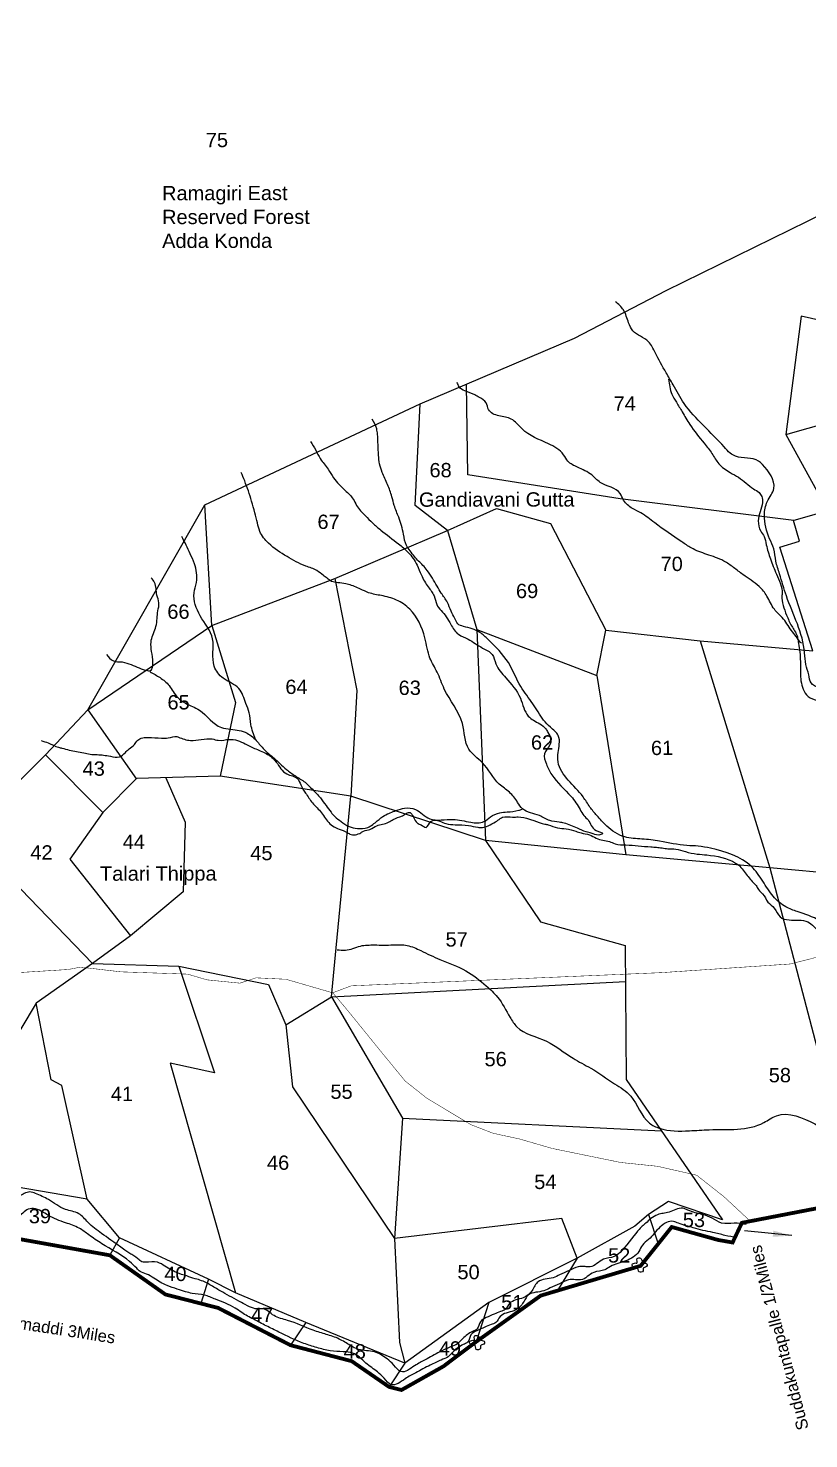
# Model space of a CAD drawing. Header units: feet. Extents: x 772208 to 787172, y 1585645 to 1593649.
# Drawn here: x 776622 to 778263, y 1588284 to 1591250 of the extents above; entities that cross this region are included whole.
import ezdxf
from ezdxf.enums import TextEntityAlignment as Align

# ---------------------------------------------------------------- set-up
doc = ezdxf.new("R2010")
doc.units = ezdxf.units.FT
doc.header["$LTSCALE"] = 15
doc.header["$MEASUREMENT"] = 0
doc.linetypes.add('HIDDEN2', pattern=[0.1875, 0.125, -0.0625])
for name, color, linetype in [('PLOT', 7, 'Continuous'), ('PLOT NO', 7, 'Continuous'), ('ROADS', 6, 'Continuous'), ('TANKS-STREAM', 4, 'Continuous'), ('text2', 7, 'Continuous'), ('VILLAGE STONES', 240, 'Continuous')]:
    doc.layers.add(name, color=color, linetype=linetype)
doc.layers.add('VILLAGE BOUNDRY', color=5, linetype='HIDDEN2', lineweight=100)
doc.styles.add('CANAL', font='Cambria.ttf')
doc.styles.get("Standard").update_dxf_attribs({"font": 'arial.ttf'})
doc.dimstyles.new('CRDS', dxfattribs={"dimtxt": 20, "dimasz": 40, "dimexe": 0.18, "dimexo": 0.0625, "dimgap": 0.09, "dimtad": 0, "dimtih": 1, "dimtoh": 1, "dimdec": 0, "dimzin": 2, "dimdsep": 46, "dimtxsty": 'CANAL', "dimcen": 0.09, "dimclrt": 256, "dimadec": 0, "dimazin": 0, "dimtfac": 1, "dimtdec": 0, "dimtofl": 0, "dimtmove": 0, "dimatfit": 3, "dimfxl": 1, "dimtfill": 2, "dimtfillclr": 5, "dimtolj": 1, "dimtzin": 0, "dimarcsym": 0})

msp = doc.modelspace()

# ---------------------------------------------------------------- linework, layer by layer
at = {"layer": 'PLOT'}
for points in [[(775866.3, 1591109.3), (775873, 1590694.6), (775840.3, 1590374.3), (775891.8, 1589823.9), (775923.5, 1589689.7), (776039.8, 1589642.8), (776185.8, 1589444.2), (776288.3, 1589381.3), (776492.7, 1589556.6), (776658, 1589722.5), (776747.2, 1589816.6), (776993, 1590248.1), (777445.9, 1590459.9), (777770.7, 1590598), (777963.1, 1590698.3), (778260.5, 1590844), (778344.4, 1590887.3), (778453.3, 1591330.6), (778528.9, 1591638.5)], [(778344.4, 1590887.3), (778665, 1590742.8), (778980.6, 1590603.4), (779054.5, 1590149.8), (779002.1, 1590070.4), (778994.9, 1590037.1), (778984.5, 1589900), (778994.3, 1589690.3), (778997.6, 1589648.3), (779046.3, 1589582.5), (778645.3, 1589433.7), (778485.7, 1589456.5), (778181.2, 1589484.7), (777878.9, 1589511.8), (777583.3, 1589542), (777300, 1589635), (777025.2, 1589677.1), (776849.5, 1589672.4), (776778.9, 1589601.1)], [(778344.4, 1590887.3), (778334.2, 1590624.7), (778247.4, 1590644.3), (778214.7, 1590395.5), (778303.4, 1590235.5), (778231.8, 1590214.8), (777866.6, 1590260.2), (777546.1, 1590310.6), (777543.3, 1590501.2)], [(777007.8, 1589994.4), (777266.6, 1590093.1), (777503.4, 1590193.8), (777435.6, 1590246.3), (777445.9, 1590459.9)], [(778214.7, 1590395.5), (778407.6, 1590450.2), (778514.4, 1590411.8)], [(776747.2, 1589816.6), (777007.8, 1589994.4), (776993, 1590248.1)], [(777503.4, 1590193.8), (777606.3, 1590240.2), (777720, 1590208.4), (777836.6, 1589984.3), (778034.8, 1589961.8), (778271.6, 1589941), (778202.1, 1590158.6), (778243.9, 1590171.3), (778231.4, 1590214.7)], [(777503.4, 1590193.8), (777564.9, 1589985.4), (777583.3, 1589542)], [(777266.6, 1590093.1), (777313, 1589857.8), (777300, 1589635)], [(777007.8, 1589994.4), (777057.6, 1589831.9), (777025.2, 1589677.1)], [(777564.9, 1589985.4), (777817.4, 1589889.2), (777836.6, 1589984.3)], [(778034.8, 1589961.8), (778181.2, 1589484.7)], [(777817.4, 1589889.2), (777878.9, 1589511.8)], [(776747.3, 1589816.9), (776849.5, 1589671)], [(776658, 1589722.5), (776778.9, 1589601.1), (776709.2, 1589502.5), (776836.7, 1589341.8), (776756.7, 1589283.5)], [(776911.2, 1589674.1), (776951.9, 1589580.7), (776947.4, 1589434.1), (776836.7, 1589341.8)], [(776938.6, 1589277.6), (777126.8, 1589239.5), (777163.8, 1589154.7), (777259.9, 1589213.6), (777269.2, 1589316.4), (777300, 1589635)], [(776492.7, 1589556.6), (776756.7, 1589283.5), (776638.2, 1589200.1), (776482.6, 1588940.4)], [(777583.3, 1589542), (777699.1, 1589370.9), (777877, 1589321), (777879.3, 1589039.6), (778081.9, 1588744.7), (777968.1, 1588782.9), (777926.2, 1588755.8), (777946.6, 1588694)], [(778181.2, 1589484.7), (778288.1, 1589078.1), (778481.2, 1589007.3)], [(776756.7, 1589283.5), (776938.6, 1589277.6), (777013.7, 1589053.5), (776920.4, 1589073.7), (777057.7, 1588591.2), (777000.9, 1588620), (776813.9, 1588706.8), (776745.8, 1588787.7), (776520.3, 1588826.2)], [(777259.9, 1589213.6), (777877.6, 1589245.3)], [(776745.8, 1588787.7), (776692.2, 1589026.9), (776670.1, 1589039), (776638.2, 1589200.1)], [(777259.9, 1589213.6), (777409.1, 1588958), (777392.4, 1588705.3)], [(777163.8, 1589154.7), (777177.5, 1589024.4), (777392.4, 1588705.3), (777402.3, 1588486.6), (777413.7, 1588443), (777380.6, 1588393.2)], [(777409.1, 1588958), (777953.3, 1588931.9)], [(777926.2, 1588755.8), (777897.6, 1588731.3), (777775.9, 1588663.9), (777744.2, 1588747.1), (777392.4, 1588705.3)], [(776813.9, 1588706.8), (776793.5, 1588669.9)], [(777775.9, 1588663.9), (777590.7, 1588570.5), (777413.7, 1588443)], [(777775.9, 1588663.9), (777735.2, 1588595.7)], [(777000.9, 1588620), (776984.6, 1588568.6)], [(777205.6, 1588528.4), (777057.7, 1588591.2)], [(777590.7, 1588570.5), (777563.8, 1588488.1)], [(777413.7, 1588443), (777205.6, 1588528.4), (777173.2, 1588480.9)]]:
    msp.add_lwpolyline(points, dxfattribs=at)
at = {"layer": 'ROADS', "linetype": 'HIDDEN2', "ltscale": 10, "const_width": 1}
for points in [[(776606.2, 1589264.6), (776705.8, 1589270.8), (776732, 1589275.8), (776816.5, 1589265.9), (776957.1, 1589261.1), (776997.4, 1589249.1), (777066.8, 1589242.1), (777101, 1589253.3), (777163.8, 1589250.3), (777262, 1589221.8), (777301.2, 1589236.5), (777953, 1589264.2), (778224.2, 1589282.4), (778296.3, 1589300.7)], [(778140.5, 1588741.4), (778085.3, 1588792.7), (778027.6, 1588838.3), (777944.7, 1588857.1), (777868, 1588865), (777723.5, 1588894.6), (777655.7, 1588914.3), (777599.4, 1588926.5), (777552.4, 1588944.7), (777460.1, 1589000.2), (777414.6, 1589036.2), (777361.6, 1589100.8), (777294.2, 1589183.9), (777261.5, 1589222.8)]]:
    msp.add_lwpolyline(points, dxfattribs=at)
at = {"layer": 'TANKS-STREAM'}
for points in [[(778589.1, 1589030.8), (778582.4, 1589040.7), (778569.1, 1589050.5), (778555.4, 1589058.4), (778529.5, 1589083.2), (778519.3, 1589098.1), (778510, 1589140.7), (778494.7, 1589170.3), (778493.7, 1589209.9), (778485.4, 1589242.4), (778483.4, 1589275.1), (778483.7, 1589303.1), (778484.7, 1589345.4), (778488.7, 1589365.7), (778493.8, 1589386.1), (778477.4, 1589446.6), (778467.2, 1589476.6), (778459.5, 1589495.9), (778452.3, 1589519.8), (778435.9, 1589560.3), (778418.6, 1589586.7), (778404.3, 1589631.5), (778391.5, 1589663), (778383.3, 1589682.9), (778371.6, 1589706.7), (778364.8, 1589764.1), (778339.8, 1589801.7), (778310.2, 1589839.3), (778295.9, 1589854.1), (778283.7, 1589862.7), (778268.4, 1589873.4), (778263.3, 1589890.6), (778257.1, 1589912), (778254.6, 1589936.9), (778216.2, 1590056.3), (778201.8, 1590102.6), (778194.2, 1590129.5), (778189.5, 1590155.5), (778180.8, 1590176.3), (778170, 1590226.5), (778176.1, 1590254.5), (778189.8, 1590282.5), (778165.8, 1590332.8), (778157.6, 1590339.9), (778134.2, 1590346), (778109.3, 1590350), (778098, 1590356.6), (778085.3, 1590369.8), (778001.1, 1590461.2), (777978, 1590500.2), (777963.3, 1590525.7), (777940.2, 1590567.9), (777926.1, 1590590.9), (777893.4, 1590613.9), (777884.4, 1590630.5), (777873.4, 1590657.7), (777856.7, 1590675)], [(777968.4, 1590512.2), (777975.3, 1590480.5), (777985, 1590463.4), (777996.9, 1590443.5), (778013.3, 1590416.7), (778043.3, 1590377.3), (778059.7, 1590355.6), (778073.9, 1590334.4), (778097.9, 1590315.9), (778115.6, 1590305.7), (778147.1, 1590281.4), (778158.6, 1590273.5), (778164.4, 1590265.5), (778165.7, 1590252.7), (778157.1, 1590214.2), (778162.4, 1590192.3), (778169.4, 1590181), (778174, 1590163.9), (778182.7, 1590134.1), (778195.4, 1590102.2), (778207.2, 1590061.2), (778206.8, 1590057.2), (778216.6, 1590016), (778227.4, 1589992.8), (778238.6, 1589972.6), (778240.7, 1589963.2), (778241.7, 1589956.6), (778244.5, 1589938.2), (778245.6, 1589918.7), (778245.6, 1589894.9), (778251.3, 1589860.5), (778261.7, 1589844.9), (778282.3, 1589835.9), (778310.1, 1589816.1), (778317.5, 1589804.6), (778354.2, 1589728.3), (778369.5, 1589697.4), (778379.7, 1589666.8), (778383.9, 1589655), (778398.6, 1589611), (778410.8, 1589592.6), (778422.3, 1589566.5), (778425.5, 1589552.3), (778430, 1589536.6), (778434.2, 1589523.8), (778440.2, 1589491.4), (778458.4, 1589455), (778469.9, 1589429.9), (778486, 1589383), (778488.1, 1589369.5), (778481.8, 1589355.9), (778478, 1589333.3), (778476, 1589307.9), (778473.9, 1589271.2), (778475.1, 1589220.6), (778482.9, 1589181.1), (778484.1, 1589148.3), (778477.9, 1589150.5), (778467.9, 1589176.1), (778444.5, 1589193.3), (778411, 1589226), (778374.2, 1589278.8), (778337.2, 1589318.1), (778285.9, 1589373.1), (778239.1, 1589392.5), (778215.2, 1589402.5), (778188.4, 1589424.7), (778166.6, 1589456.4), (778142.6, 1589487.5), (778056.8, 1589525.7), (778030.7, 1589530.2), (778007, 1589531.4), (777949.7, 1589540.8), (777912.4, 1589545.2), (777876.2, 1589549.6), (777838.3, 1589572.3), (777817.6, 1589594.6), (777803.1, 1589612.4), (777788.6, 1589634), (777736, 1589707.2), (777736, 1589727.2), (777738.7, 1589744.5), (777736.5, 1589762.8), (777719.8, 1589780.1), (777694.1, 1589812.3), (777682.9, 1589829.5), (777657.8, 1589865.6), (777631.5, 1589916.1), (777589.1, 1589964.5), (777571.8, 1589979.5), (777537.3, 1589992.2), (777525, 1589997.8), (777518.9, 1590008.9), (777511, 1590024.4), (777503.2, 1590042.8), (777490.4, 1590062.2), (777481.5, 1590076.7), (777460.8, 1590110), (777451.9, 1590120.6), (777434, 1590138.9), (777425.1, 1590151.1), (777417.3, 1590162.3), (777411.1, 1590186), (777401, 1590221.6), (777391.5, 1590246.6), (777386.5, 1590265), (777377.6, 1590290.5), (777366.4, 1590316.1), (777360.8, 1590333.9), (777358.5, 1590352.3), (777356.3, 1590396.2), (777354.6, 1590407.9), (777345.1, 1590427.9)], [(778248.1, 1589957.2), (778246.2, 1589958.7), (778236.5, 1589971.2), (778226.8, 1589983.8), (778207.4, 1590010.9), (778190.9, 1590028.3), (778175.4, 1590055.8), (778158.9, 1590076.1), (778124.9, 1590101.2), (778105, 1590116.2), (778084.7, 1590129.7), (778048.8, 1590143.7), (778015.9, 1590157.2), (777996, 1590170.2), (777939.2, 1590210.1), (777910.1, 1590230.9), (777892.7, 1590240.1), (777873.8, 1590257.4), (777866.5, 1590271.9), (777824.8, 1590295.1), (777806.8, 1590310.6), (777776.8, 1590327), (777756.9, 1590339.5), (777747.7, 1590353.1), (777715.7, 1590376.2), (777660.3, 1590407.4), (777637.5, 1590428.2), (777611.8, 1590434.9), (777590, 1590448), (777585.1, 1590462), (777570.6, 1590473.6), (777560.9, 1590478.9), (777540, 1590487.6), (777527.9, 1590496.2), (777524, 1590505.4)], [(777215.3, 1590381.1), (777226.5, 1590362.7), (777236, 1590345), (777252.7, 1590322.7), (777263.9, 1590304.9), (777288.4, 1590278.3), (777305.1, 1590259.9), (777312.4, 1590246.6), (777330.8, 1590224.9), (777345.9, 1590209.9), (777363.1, 1590194.9), (777400.6, 1590165.7), (777420.7, 1590147.9), (777439.6, 1590121.2), (777448.6, 1590100.1), (777463.1, 1590075.1), (777475.4, 1590056.2), (777481, 1590038.4), (777489.9, 1590025.6), (777501, 1590012.3), (777510.5, 1589996.2), (777526.7, 1589975.6), (777546.8, 1589965.6), (777561.8, 1589956.2), (777577.4, 1589946.8), (777597.5, 1589933.4), (777605.4, 1589913.6), (777626.1, 1589884.1), (777656.7, 1589841.3), (777673.5, 1589803.5), (777697.5, 1589787.4), (777710.3, 1589776.9), (777714.8, 1589769.1), (777720.9, 1589755.8), (777718.7, 1589743), (777707.6, 1589724.6), (777711.5, 1589702.9), (777722.7, 1589680.3), (777763.4, 1589634.7), (777782.4, 1589607), (777790.2, 1589594.7), (777799.1, 1589585.3), (777816.4, 1589563.1), (777829.2, 1589556.4), (777821.5, 1589553.6), (777805.9, 1589557.5), (777795.3, 1589560.2), (777776.9, 1589568), (777749, 1589578.5), (777738.4, 1589580.7), (777718.4, 1589584.1), (777696.7, 1589594.6), (777661.6, 1589608.4), (777651, 1589622.3), (777633.7, 1589643.5), (777612.5, 1589660.7), (777576.8, 1589705.7), (777548.4, 1589734), (777534.8, 1589788.2), (777496.8, 1589860.5), (777481.7, 1589896.1), (777466.7, 1589925.6), (777455.9, 1589968.1), (777424.1, 1590028.7), (777396.2, 1590047.6), (777364.5, 1590057), (777337.7, 1590063.1), (777320.5, 1590070.8), (777295.4, 1590080.3), (777289.8, 1590081.4), (777272.6, 1590084.1), (777259.8, 1590086.9), (777250.3, 1590093.6), (777242.5, 1590099.1), (777228.5, 1590109.7), (777205.7, 1590119.1), (777166.1, 1590139), (777127.3, 1590167.1), (777108.9, 1590192.1), (777103.9, 1590209.9), (777098.3, 1590231.1), (777091.6, 1590255.5), (777077, 1590298.3), (777069.8, 1590316.1)], [(777100, 1589754.7), (777090.2, 1589786.1), (777086.6, 1589810.6), (777079.6, 1589830.2), (777064.8, 1589861.6), (777031.9, 1589883.3), (777013, 1589908.4), (777009.4, 1589966.4), (776983.4, 1590014.6), (776970.8, 1590062.5), (776975.6, 1590084.9), (776971.4, 1590124.1), (776962.2, 1590145), (776953.8, 1590163.2), (776944.7, 1590181.4)], [(776786.3, 1589933.4), (776801, 1589919.5), (776819.2, 1589917.4), (776838.1, 1589911.8), (776854.9, 1589904.9), (776872.4, 1589899.3), (776877.3, 1589898.6), (776883.6, 1589921.7), (776880.7, 1589963.6), (776890.5, 1589992.3), (776894.6, 1590025.2), (776896.7, 1590042), (776892.5, 1590058), (776887.5, 1590084.6), (776880.5, 1590094.4)], [(776878, 1589896.5), (776899, 1589884.6), (776917.9, 1589867.9), (776936.2, 1589842.7), (776952.3, 1589830.9), (776981.7, 1589816.2), (777028.1, 1589779.5), (777047.7, 1589776), (777082, 1589767.7), (777103.7, 1589749.6), (777119.9, 1589731.4), (777138.8, 1589715.3), (777151.4, 1589703.5), (777164.7, 1589691.6), (777183.6, 1589677.7), (777203.9, 1589664.4), (777219.4, 1589649.7), (777236.2, 1589631.6), (777248.1, 1589615.5), (777258.6, 1589601.5), (777266.3, 1589592.5), (777279.7, 1589582), (777296.5, 1589571.5), (777314, 1589567.4), (777335.7, 1589569.5), (777355.9, 1589583.5), (777371.3, 1589594.7), (777395.8, 1589605.2), (777413.3, 1589610.2), (777436.4, 1589607.4), (777451.1, 1589597.6), (777466.5, 1589587.9), (777514.8, 1589586.5), (777552.6, 1589580.3), (777579.9, 1589581.7), (777593.9, 1589591.5), (777613.5, 1589600), (777628.9, 1589602.1), (777653.4, 1589605.6), (777660.4, 1589607.7)], [(776649, 1589752.1), (776664, 1589747.2), (776685.5, 1589738), (776692.8, 1589736.4), (776708.2, 1589732.3), (776738.6, 1589726.3), (776752, 1589723.5), (776766.6, 1589722.7), (776794.5, 1589719.1), (776813.6, 1589717.9), (776826.1, 1589727.2), (776833.8, 1589734.5), (776845.1, 1589743.9), (776852, 1589752.8), (776862.5, 1589758), (776874.3, 1589758.9), (776902.2, 1589757.3), (776916.4, 1589757.7), (776934.6, 1589760.6), (776937.9, 1589759.4), (776963, 1589752.5), (777008.6, 1589755.5), (777021.6, 1589752.7), (777044.3, 1589754.7), (777061.7, 1589752.3), (777094.6, 1589737), (777106.7, 1589732.2), (777131, 1589719.2), (777143.2, 1589707.1), (777165.7, 1589681.9), (777187.9, 1589672.2), (777194.9, 1589659.2), (777205, 1589641.9), (777219.6, 1589621.2), (777238.7, 1589600.2), (777256.3, 1589577.4), (777268, 1589569.3), (777284.2, 1589562.9), (777294.8, 1589557.6), (777298.4, 1589555.6), (777321.5, 1589558.5), (777326.8, 1589561.7), (777340.5, 1589565.4), (777354.7, 1589573.1), (777379.4, 1589580.4), (777389.5, 1589586.5), (777408.6, 1589594.2), (777424.8, 1589600.7), (777431.3, 1589592.2), (777440.2, 1589578.5), (777447.9, 1589574.8), (777458.4, 1589569.6), (777468.5, 1589582.1), (777487.6, 1589582.6), (777500.1, 1589577.7), (777520, 1589575.3), (777547.6, 1589573.4), (777567.4, 1589570.1), (777576.8, 1589569.3), (777588.8, 1589572.9), (777604.7, 1589581.3), (777614.6, 1589588.2), (777619.4, 1589591), (777640.5, 1589591.1), (777652, 1589591.7), (777675.7, 1589587.1), (777685, 1589584), (777708.3, 1589576.6), (777715.5, 1589575.1), (777735.1, 1589568.5), (777753, 1589566.6), (777773.7, 1589561.4), (777784.3, 1589557.9), (777802, 1589554.1), (777815.9, 1589547), (777830.1, 1589542.8), (777844, 1589540), (777855.9, 1589535.1), (777878.9, 1589532.9), (777904.8, 1589530.7), (777931.2, 1589528.8), (777943, 1589527.8), (777954.7, 1589526.4), (777967.2, 1589524.7), (777983.4, 1589523.9), (778003.7, 1589518.8), (778028.7, 1589513.6), (778049, 1589511.7), (778109.5, 1589494.6), (778118, 1589488.2), (778127.6, 1589476.7), (778144.5, 1589456.1), (778152.5, 1589447.5), (778157.3, 1589438.9), (778166.3, 1589430), (778177.4, 1589412.7), (778190.8, 1589399.6), (778203, 1589381.5), (778221.9, 1589375), (778261.1, 1589371.1), (778285.6, 1589347.9), (778300.1, 1589332.8), (778310.1, 1589323.3), (778327, 1589290.8), (778343.9, 1589271.7), (778360.2, 1589245.7), (778372.9, 1589232.7), (778391.1, 1589213.3), (778422.4, 1589170.6), (778433.9, 1589161.4), (778454, 1589145.2), (778472.1, 1589133.4), (778493.2, 1589098.8), (778504.7, 1589085.5), (778515.9, 1589065), (778530, 1589057.7), (778545.2, 1589049.4), (778547.8, 1589048.5), (778579, 1589025.9)], [(777271.3, 1589312.5), (777288.8, 1589311.4), (777320.5, 1589320.2), (777349.9, 1589322.4), (777389.3, 1589322.5), (777418.7, 1589321.4), (777447.2, 1589310.5), (777487.6, 1589292), (777542.2, 1589268.1), (777584.9, 1589236.5), (777608.9, 1589212.6), (777635.2, 1589170.1), (777649.4, 1589150.4), (777711.7, 1589120), (777767.5, 1589084.1), (777804.6, 1589063.4), (777854.9, 1589030.7), (777888.8, 1589004.6), (777928.2, 1588947.9), (777949, 1588937), (778012.3, 1588931.7), (778053.8, 1588933.9), (778169.1, 1588949.1), (778195.3, 1588963.3), (778276.2, 1588946), (778303.5, 1588930.7), (778322.1, 1588920.9), (778347.2, 1588910.1), (778377.8, 1588906.8), (778404, 1588906.9), (778430.2, 1588906.9)], [(778111.4, 1588706.8), (778086.8, 1588711.8), (778061.7, 1588717.9), (778040.5, 1588722.3), (778020.4, 1588727.9), (777989.2, 1588737.3), (777978.6, 1588741.2), (777950.2, 1588728.9), (777926.2, 1588703.2), (777913.4, 1588691.5), (777906.2, 1588678.1), (777878.4, 1588658), (777846, 1588646.3), (777834.3, 1588639.6), (777811.5, 1588634), (777783.4, 1588618.1), (777772.8, 1588618.6), (777758.3, 1588618.1), (777739.4, 1588610.2), (777719.3, 1588601.3), (777706, 1588595.2), (777674.2, 1588586.8), (777661.4, 1588568.4), (777643, 1588553.3), (777614, 1588541), (777605.1, 1588528.7), (777595.1, 1588524.3), (777581.7, 1588518.7), (777565, 1588511.4), (777552.8, 1588502.5), (777546, 1588487.7), (777536.5, 1588482.1), (777515.9, 1588467.6), (777504.7, 1588456.4), (777490.3, 1588449.7), (777467.4, 1588439.1), (777436.8, 1588422.9), (777414.5, 1588410.1), (777385.5, 1588397.8), (777370.4, 1588411.7), (777356.5, 1588424.5), (777331.9, 1588443.4), (777303.9, 1588464.4), (777284.4, 1588467.1), (777256.8, 1588468.9), (777228.8, 1588476), (777201.4, 1588484.7), (777149, 1588508.6), (777122.2, 1588521.6), (777096.1, 1588535.3), (777083, 1588542.1), (777070.9, 1588549.5), (777057, 1588559), (777015.5, 1588577.4), (776992.2, 1588586.4), (776966.7, 1588589.9), (776952.8, 1588593.2), (776935.2, 1588598.9), (776913.9, 1588606.2), (776885.9, 1588621.8), (776870.8, 1588630.3), (776856.9, 1588636), (776850, 1588642.5), (776834.9, 1588657), (776776.5, 1588694.3), (776749.3, 1588712.9), (776729, 1588726.8), (776700.5, 1588738.2), (776663.8, 1588753.8), (776633.2, 1588768), (776618.6, 1588765.2), (776608, 1588756.4), (776588, 1588744.7), (776577.9, 1588738.9), (776550.3, 1588721.3), (776525.1, 1588716.1), (776505.4, 1588718.3), (776496.3, 1588720.7), (776491.7, 1588731.4), (776471.2, 1588766), (776464.9, 1588785.4), (776461, 1588792.2), (776452, 1588811.6), (776447.9, 1588824.2), (776444, 1588830.2), (776436.3, 1588836.7), (776430.3, 1588839.5), (776419.6, 1588837.5), (776411.4, 1588833.7), (776402.1, 1588825.8), (776397.2, 1588819.5), (776392, 1588813.7), (776377.3, 1588802.7), (776368.8, 1588791), (776357.3, 1588773.5), (776337.1, 1588753.2), (776325.6, 1588730.6), (776316.4, 1588717), (776305, 1588699.1), (776295.8, 1588690.3), (776287.5, 1588678.9), (776276.1, 1588665.8), (776269.6, 1588653.1), (776254.7, 1588632.5), (776239.4, 1588615.8), (776220.3, 1588581.5), (776212.4, 1588569.9), (776204.9, 1588561.3), (776199.5, 1588552.5), (776197.4, 1588548.4), (776190.7, 1588540), (776169.1, 1588511.1), (776163.6, 1588498.5), (776153.5, 1588490.8), (776138.3, 1588481.6), (776132.7, 1588472.7), (776117.1, 1588460.2), (776108.9, 1588444.6), (776098.5, 1588430.6), (776071.6, 1588405.5), (776058.6, 1588390.3), (776055.7, 1588385.5), (776048.4, 1588375.6), (776023.5, 1588359.8), (776005.7, 1588353), (775996.3, 1588341.9), (775991.5, 1588329.9), (775986.2, 1588315.4), (775982.2, 1588277.6), (775978.1, 1588268.7), (775973.3, 1588261.7), (775970.6, 1588249.4), (775968, 1588235.2), (775961.8, 1588216.6), (775951.2, 1588198.8), (775948.5, 1588193.5), (775947.3, 1588185.8), (775946.1, 1588174.2), (775944.5, 1588165), (775939.1, 1588155.7), (775923.1, 1588126.7), (775919.5, 1588113.9), (775919.2, 1588110), (775913.7, 1588096.4), (775902.8, 1588081.5), (775893.1, 1588067.3), (775892.8, 1588057.7), (775892.9, 1588042)]]:
    msp.add_spline(points, degree=3, dxfattribs=at)
for points, knots in [([(776825.2, 1588680.7), (776800.2, 1588698.9), (776779.6, 1588712.7), (776748.8, 1588736), (776728.5, 1588761.5), (776694.9, 1588764.4), (776668.1, 1588786.9), (776642.9, 1588797.3), (776625.3, 1588804.8), (776609.7, 1588798.5), (776597.1, 1588789.5), (776577.1, 1588779.1), (776559.3, 1588763.3), (776532.2, 1588757.8), (776515.1, 1588761.3), (776499.7, 1588762.6), (776496.1, 1588786), (776476.1, 1588801.4), (776473, 1588825.2), (776464.2, 1588839.2), (776457.7, 1588852), (776454.8, 1588865.8), (776449.3, 1588874.5), (776443.1, 1588879.5), (776434.7, 1588884.1), (776425.6, 1588881.1), (776415.9, 1588876.9), (776408.3, 1588870.3), (776402.9, 1588862.7), (776395.5, 1588854), (776382.6, 1588848.1), (776373.1, 1588832.3), (776362.9, 1588813.5), (776340.6, 1588799.3), (776333.8, 1588775.7), (776320.3, 1588759.5), (776313.7, 1588743.5), (776300.3, 1588733.9), (776293.2, 1588720.7), (776281.2, 1588710.6), (776274.3, 1588692.5), (776261.4, 1588675.9), (776239.8, 1588656), (776230.8, 1588631.7), (776218.9, 1588613.5), (776210.3, 1588605.1), (776205.9, 1588597.4), (776202.2, 1588589.7), (776190.6, 1588576.9), (776176, 1588562.3), (776170.7, 1588541), (776157.8, 1588532.7), (776143.9, 1588528.2), (776138, 1588512), (776110.7, 1588510), (776094.7, 1588494.7), (776067.2, 1588482.5), (776061.5, 1588473), (776045.5, 1588460.4)], [1481.174059, 1481.174059, 1481.174059, 1481.174059, 1526.057387, 1560.135947, 1585.099063, 1614.669979, 1655.526426, 1685.826264, 1697.854319, 1710.04972, 1733.171837, 1744.783004, 1777.414065, 1803.057357, 1822.832536, 1832.169604, 1843.773996, 1883.813397, 1904.16902, 1911.985143, 1933.341137, 1946.537542, 1953.65119, 1963.71431, 1970.310089, 1981.126025, 1990.16178, 2002.355665, 2010.323691, 2018.050374, 2036.388879, 2050.850218, 2071.733025, 2100.28727, 2125.547742, 2141.891121, 2163.081472, 2175.741988, 2189.798177, 2207.128014, 2221.377719, 2246.698174, 2269.251086, 2308.402289, 2322.431704, 2333.82416, 2344.115655, 2348.716815, 2359.394961, 2395.395188, 2409.05578, 2421.747151, 2439.433004, 2449.90108, 2469.908321, 2487.44017, 2504.789712, 2509.768303, 2509.768303, 2509.768303, 2509.768303]), ([(778131.3, 1588734.3), (778123.1, 1588735.9), (778106.4, 1588739), (778080.7, 1588733.5), (778060.6, 1588749.3), (778036.6, 1588756.8), (778015.7, 1588761.2), (777992.5, 1588772.8), (777966.2, 1588756.4), (777950.3, 1588759.1), (777931.7, 1588748.1), (777915.4, 1588732.1), (777910.4, 1588731.7), (777871.5, 1588678.7), (777851.9, 1588663.9), (777827.2, 1588665), (777811, 1588643.4), (777791.4, 1588646.6), (777776, 1588646.6), (777759, 1588637), (777741.2, 1588630.3), (777721.2, 1588618.7), (777693.1, 1588621.4), (777682.5, 1588594), (777662.3, 1588577), (777634.7, 1588576), (777627.5, 1588555.4), (777613.6, 1588551.7), (777600.6, 1588545.5), (777586, 1588539.7), (777570.2, 1588531.5), (777569, 1588514.7), (777551.4, 1588508), (777537.4, 1588498.2), (777525.5, 1588482.6), (777507, 1588476.5), (777484.6, 1588465.4), (777458.9, 1588451.5), (777433.6, 1588438.3), (777407, 1588416.8), (777390.9, 1588439.9), (777373.7, 1588454.7), (777350.1, 1588470.4), (777320.6, 1588468.2), (777296.3, 1588481.4), (777276.2, 1588495.2), (777248.7, 1588503.6), (777211.9, 1588514.3), (777177.3, 1588532.3), (777137.3, 1588539.6), (777120.5, 1588560.7), (777104.2, 1588555.3), (777085.6, 1588561.7), (777060.4, 1588576.6), (777036.6, 1588588.1), (777009.6, 1588604.8), (776990.3, 1588616.1), (776971.3, 1588620.8), (776953.9, 1588627), (776930.4, 1588633.8), (776909.9, 1588646.5), (776892, 1588658.4), (776862.9, 1588653.1), (776852.6, 1588662.6), (776844.7, 1588668.9), (776835.1, 1588673.6), (776825.2, 1588680.7)], [0, 0, 0, 0, 24.967342, 50.720118, 72.308599, 93.079252, 125.612808, 136.868382, 167.742815, 202.732256, 220.039673, 235.203006, 269.444736, 303.734655, 317.178236, 340.63921, 372.763551, 383.341273, 397.806764, 418.245981, 440.144501, 454.819306, 487.585568, 509.933798, 533.629569, 565.015136, 580.129307, 591.078432, 605.531122, 623.705398, 638.823873, 655.036139, 665.998478, 691.131539, 706.84865, 722.766062, 747.88447, 782.444533, 808.09077, 839.476394, 859.924515, 878.80222, 909.705493, 944.621484, 964.194007, 991.831055, 1020.563952, 1049.222864, 1106.626804, 1136.410012, 1165.709736, 1180.480289, 1194.568814, 1211.44885, 1256.678683, 1281.566563, 1307.200071, 1321.501322, 1339.887035, 1362.416588, 1394.305935, 1411.536438, 1426.590532, 1436.046483, 1456.887259, 1463.738949, 1463.738949, 1463.738949, 1463.738949])]:
    msp.add_open_spline(points, degree=3, knots=knots, dxfattribs=at)
at = {"layer": 'VILLAGE BOUNDRY', "lineweight": -2, "ltscale": 25, "const_width": 8}
msp.add_lwpolyline([(778313.2, 1588775), (778122.6, 1588738.2), (778103.1, 1588696.8), (778072.3, 1588702.2), (777975, 1588729.4), (777909.6, 1588647.7), (777699.6, 1588585.1), (777563.8, 1588488.1), (777495, 1588436.4), (777406.7, 1588386.6), (777380.6, 1588393.2), (777302, 1588447.3), (777173.2, 1588480.9), (777021.2, 1588559.2), (776910.3, 1588587.6), (776793.5, 1588669.9), (776557.9, 1588712.1)], dxfattribs=at)
at = {"layer": 'VILLAGE STONES'}
for points in [[(777898.9, 1588654.2), (777901.8, 1588653.3), (777902.6, 1588662.9), (777909.2, 1588663.7), (777913.2, 1588657.7), (777916.8, 1588654.3), (777920.8, 1588653), (777923.7, 1588650.6), (777922.1, 1588646.1), (777915.2, 1588642.5), (777915, 1588636.9), (777906.2, 1588635.1), (777903, 1588644.7), (777895.9, 1588644.7), (777892, 1588650.6), (777899.1, 1588654.1)], [(777556.8, 1588491.3), (777559.6, 1588490.3), (777560.4, 1588500), (777567, 1588500.8), (777571.1, 1588494.8), (777574.6, 1588491.4), (777578.6, 1588490.1), (777581.5, 1588487.6), (777580, 1588483.2), (777573.1, 1588479.6), (777572.8, 1588474), (777564.1, 1588472.1), (777560.8, 1588481.8), (777553.8, 1588481.8), (777549.9, 1588487.7), (777556.9, 1588491.2)]]:
    msp.add_spline(points, degree=3, dxfattribs=at)

# ---------------------------------------------------------------- texts
at = {"layer": 'PLOT NO'}
for s, height, p in [('75', 30.09, (776995.3, 1590999.9)), ('Gandiavani Gutta', 30.089, (777443.5, 1590243.8)), ('Talari Thippa', 30.089, (776772.7, 1589457.4))]:
    msp.add_text(s, height=height, rotation=0.0819, dxfattribs=at).set_placement(p)
for s, p in [('74', (777876.1, 1590460.9)), ('68', (777489, 1590320.8)), ('67', (777253.4, 1590212.2)), ('70', (777975, 1590123.7)), ('69', (777670.9, 1590066.8)), ('66', (776937.7, 1590023.3)), ('64', (777185.9, 1589865.2)), ('63', (777424.1, 1589863.2)), ('65', (776938, 1589832.6)), ('62', (777702.4, 1589748.2)), ('61', (777954.7, 1589736.8)), ('43', (776759.6, 1589693.2)), ('44', (776843.9, 1589539.3)), ('42', (776649.7, 1589517)), ('45', (777112.2, 1589515.7)), ('57', (777522.8, 1589334.1)), ('56', (777604.8, 1589082.5)), ('58', (778202.5, 1589048.7)), ('41', (776819, 1589009.2)), ('55', (777280.7, 1589013.9)), ('46', (777147.3, 1588864.6)), ('54', (777709.3, 1588824.3)), ('39', (776646.4, 1588752.3)), ('53', (778021.8, 1588744.3)), ('52', (777864.5, 1588669.7)), ('40', (776931.4, 1588630.8)), ('50', (777547.8, 1588634.6)), ('51', (777639.8, 1588571.2)), ('47', (777113.7, 1588544.5)), ('49', (777508.6, 1588474)), ('48', (777308.5, 1588467.8))]:
    msp.add_text(s, height=30.09, rotation=0.0819, dxfattribs=at).set_placement(p, align=Align.MIDDLE_CENTER)
at = {"layer": 'PLOT NO', "insert": (776903.2, 1590918.3), "char_height": 30.089, "width": 313.847, "attachment_point": 1, "rotation": 0.0819}
msp.add_mtext('Ramagiri East Reserved Forest Adda Konda', dxfattribs=at)
at = {"layer": 'text2'}
for s, rotation, p in [('Suddakuntapalle 1/2Miles', 104.556, (778263.4, 1588306.1)), ('Kuntimaddi 3Miles', 351.2023, (776520.8, 1588527.7))]:
    msp.add_text(s, height=25, rotation=rotation, dxfattribs=at).set_placement(p)

# ---------------------------------------------------------------- leaders
at = {"layer": 'PLOT', "color": 5}
msp.add_leader([(778227.9, 1588711.2), (778128.4, 1588721.3)], dimstyle='CRDS', dxfattribs=at)

doc.saveas('drawing.dxf')
